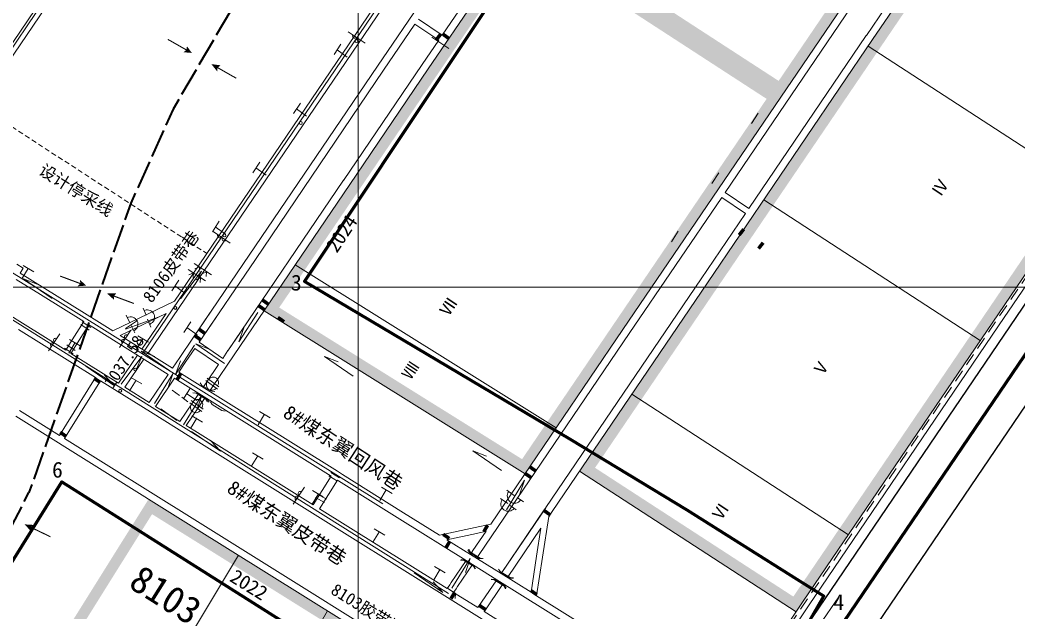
# Model space of a CAD drawing. Header units: inches. Extents: x 19725493 to 19730068, y 4137932 to 4142732.
# Drawn here: x 19728264 to 19728961, y 4140273 to 4140687 of the extents above; entities that cross this region are included whole.
import ezdxf

# ---------------------------------------------------------------- set-up
doc = ezdxf.new("R2010")
doc.units = ezdxf.units.IN
doc.header["$MEASUREMENT"] = 0
doc.linetypes.add('推测向背斜轴', pattern=[0.022, 0.01, -0.002, 0.01])
doc.linetypes.add('虚线', pattern=[0.0045, 0.00175, -0.001, 0.00175])
doc.layers.get('0').update_dxf_attribs({"lineweight": 0})
for name, color, linetype, lineweight in [('2026年下半年衔接计划', 7, 'Continuous', 0), ('sw探水警戒线', 7, 'Continuous', 15), ('主要大巷', 7, 'Continuous', 0), ('井田边界', 7, 'Continuous', 0), ('保安煤柱', 7, 'Continuous', 0), ('工作面回采月份', 7, 'Continuous', 15), ('工作面编号', 7, 'Continuous', 0), ('巷道注记XDD0800CCJ', 7, 'Continuous', 0), ('次要巷道', 7, 'Continuous', 0), ('煤巷', 7, 'Continuous', 0), ('煤巷xdd0800ccj', 7, 'Continuous', 0), ('经纬网', 7, 'Continuous', 0), ('通风系统图', 7, 'Continuous', 0), ('采空区边界颜色', 7, 'Continuous', 15), ('防尘', 7, 'Continuous', 0)]:
    doc.layers.add(name, color=color, linetype=linetype, lineweight=lineweight)
doc.styles.add('仿宋', font='')
doc.styles.add('宋体', font='')
doc.styles.add('黑体', font='')
doc.styles.get('仿宋').set_extended_font_data('仿宋')
doc.styles.get('宋体').set_extended_font_data('宋体')
doc.styles.get('黑体').set_extended_font_data('黑体')
doc.linetypes.add('井田边界', pattern='A,0.02,-0.002,0.0025,[22,8#煤防尘系统图（7月份）.shx,S=3.93701e-05,R=0,X=0,Y=-0.0025],0.0025,-0.002,0.02', length=0.049)

# ---------------------------------------------------------------- blocks, each defined once
blk = doc.blocks.new('lr_block_96', base_point=(19728388.62, 4140410.04))
at = {"layer": '通风系统图', "color": 34, "linetype": 'Continuous', "lineweight": 9, "true_color": 0x994c00}
for p, q in [((19728382.56, 4140419.19), (19728390.87, 4140413.14)), ((19728383.44, 4140420.8), (19728391.74, 4140414.76))]:
    blk.add_line(p, q, dxfattribs=at)
for centre, start, end in [((19728386.84, 4140416.07), 143.95516, 323.95516), ((19728387.71, 4140417.69), 323.95516, 143.95516)]:
    blk.add_arc(centre, 3.85, start, end, dxfattribs=at)
blk = doc.blocks.new('lr_block_97', base_point=(19728399.7, 4140425.67))
at = {"layer": '通风系统图', "color": 34, "linetype": 'Continuous', "lineweight": 9, "true_color": 0x994c00}
for p, q in [((19728393.64, 4140434.81), (19728401.94, 4140428.77)), ((19728394.51, 4140436.43), (19728402.81, 4140430.39))]:
    blk.add_line(p, q, dxfattribs=at)
for centre, start, end in [((19728398.79, 4140433.32), 323.95516, 143.95516), ((19728397.91, 4140431.7), 143.95516, 323.95516)]:
    blk.add_arc(centre, 3.85, start, end, dxfattribs=at)
blk = doc.blocks.new('一般向斜轴')
for points in [[(2.43, 13.52), (0, 12.5), (-2.43, 13.52), (0.05, 8.23)], [(0, -7.5), (-2.43, -13.53), (0, -12.5), (2.43, -13.53)]]:
    blk.add_hatch(color=0).paths.add_polyline_path(points, flags=17)
at = {"color": 0, "const_width": 0.75}
for points in [[(0, 12.5), (0, 27.5)], [(0, -12.5), (0, -27.5)]]:
    blk.add_lwpolyline(points, dxfattribs=at)

msp = doc.modelspace()

# ---------------------------------------------------------------- hatches: boundary and pattern name
at = {"layer": '通风系统图', "true_color": 0xff0000}
for points in [[(19728556.65, 4140677.27), (19728553.43, 4140673.19), (19728555.36, 4140671.67), (19728558.58, 4140675.75)], [(19728564.43, 4140674.35), (19728560.21, 4140677.39), (19728558.77, 4140675.39), (19728562.99, 4140672.35)], [(19728768.3, 4140541.18), (19728765.09, 4140537.09), (19728767.02, 4140535.57), (19728770.23, 4140539.66)], [(19728781.85, 4140531.74), (19728778.63, 4140527.66), (19728780.56, 4140526.14), (19728783.78, 4140530.23)], [(19728435.48, 4140485.07), (19728431.2, 4140488.02), (19728429.81, 4140486), (19728434.09, 4140483.05)], [(19728438.32, 4140488.82), (19728434.1, 4140491.86), (19728432.67, 4140489.87), (19728436.89, 4140486.83)], [(19728448.99, 4140476.83), (19728444.71, 4140479.78), (19728443.31, 4140477.76), (19728447.6, 4140474.81)], [(19728390.65, 4140464.26), (19728386.43, 4140467.3), (19728385, 4140465.31), (19728389.22, 4140462.27)], [(19728393.85, 4140468.55), (19728389.63, 4140471.59), (19728388.19, 4140469.6), (19728392.41, 4140466.56)], [(19728320.71, 4140434.39), (19728316.42, 4140437.34), (19728315.03, 4140435.32), (19728319.31, 4140432.37)], [(19728375.14, 4140440.31), (19728372.49, 4140435.83), (19728374.6, 4140434.58), (19728377.25, 4140439.06)], [(19728296.95, 4140396.65), (19728292.67, 4140399.6), (19728291.28, 4140397.58), (19728295.56, 4140394.63)], [(19728624.8, 4140372.56), (19728620.52, 4140375.52), (19728619.12, 4140373.49), (19728623.4, 4140370.54)], [(19728621.44, 4140368.03), (19728617.15, 4140370.98), (19728615.76, 4140368.96), (19728620.04, 4140366.01)], [(19728634.88, 4140341.95), (19728630.6, 4140344.9), (19728629.2, 4140342.88), (19728633.49, 4140339.93)], [(19728589.39, 4140334.34), (19728586.75, 4140329.87), (19728588.86, 4140328.62), (19728591.51, 4140333.09)], [(19728564.39, 4140325.43), (19728560.1, 4140328.38), (19728558.71, 4140326.36), (19728562.99, 4140323.4)], [(19728563.02, 4140323.19), (19728560.37, 4140318.71), (19728562.48, 4140317.46), (19728565.13, 4140321.94)], [(19728566.44, 4140287.51), (19728563.79, 4140283.03), (19728565.91, 4140281.78), (19728568.55, 4140286.26)], [(19728625.48, 4140286.22), (19728621.2, 4140289.17), (19728619.81, 4140287.15), (19728624.09, 4140284.2)], [(19728589.95, 4140275.58), (19728585.67, 4140278.54), (19728584.28, 4140276.51), (19728588.56, 4140273.56)]]:
    msp.add_hatch(color=1, dxfattribs=at).paths.add_polyline_path(points, flags=17)
at = {"layer": '采空区边界颜色', "true_color": 0xffc000}
msp.add_hatch(color=40, dxfattribs=at).paths.add_polyline_path([(19728615.6, 4140750.52), (19729072.48, 4141423.63), (19729252.59, 4141306.6), (19728795.74, 4140633.53), (19728615.6, 4140750.52), (19728626.25, 4140752.66), (19728793.64, 4140643.96), (19729241.94, 4141304.45), (19729074.58, 4141413.2), (19728626.25, 4140752.66)], flags=17)
at = {"layer": '采空区边界颜色', "true_color": 0x00ff7f}
for points in [[(19728654.79, 4140371.65), (19729100.92, 4141028.92), (19729250.32, 4140928.08), (19728805.99, 4140273.45), (19728654.79, 4140371.65), (19728665.44, 4140373.8), (19728803.89, 4140283.88), (19729239.75, 4140926.04), (19729102.95, 4141018.38), (19728665.44, 4140373.8)], [(19728353.72, 4140351.9), (19728498.53, 4140261.49), (19728410.63, 4140118.69), (19728264.61, 4140209.4), (19728353.72, 4140351.9), (19728356.14, 4140341.43), (19728275.1, 4140211.84), (19728408.16, 4140129.17), (19728488.09, 4140259.04), (19728356.14, 4140341.43)]]:
    msp.add_hatch(color=110, dxfattribs=at).paths.add_polyline_path(points, flags=17)
at = {"layer": '采空区边界颜色', "true_color": 0x2748ed}
msp.add_hatch(color=160, dxfattribs=at).paths.add_polyline_path([(19728615.6, 4140750.52), (19728795.74, 4140633.53), (19728616.63, 4140369.64), (19728434.34, 4140483.46), (19728615.6, 4140750.52), (19728617.68, 4140740.22), (19728444.92, 4140485.7), (19728614.48, 4140379.83), (19728785.24, 4140631.41), (19728617.68, 4140740.22)], flags=17)

# ---------------------------------------------------------------- linework, layer by layer
at = {"color": 7, "linetype": '虚线', "ltscale": 2000}
msp.add_line((19728235.28, 4140626.79), (19728394.34, 4140523.53), dxfattribs=at)
at = {"color": 7}
for centre in [(19728498.78, 4140671.76), (19728498.78, 4140671.76), (19728459.97, 4140614.57), (19728459.97, 4140614.57), (19728406.68, 4140536.06), (19728406.68, 4140536.06), (19728372.37, 4140485.46), (19728372.47, 4140485.39), (19728344.46, 4140442.46), (19728344.46, 4140442.46), (19728344.46, 4140442.46), (19728333.95, 4140427.63)]:
    msp.add_circle(centre, 1, dxfattribs=at)
at = {"layer": '2026年下半年衔接计划', "color": 1, "lineweight": 100, "true_color": 0xff0000, "flags": 128}
msp.add_lwpolyline([(19726936.48, 4139624.44), (19727087.79, 4139471.4), (19727111.81, 4139446.95), (19727250.54, 4139632.96), (19727469.86, 4139520.69), (19727490.46, 4139426.18), (19727619.93, 4139371.45), (19727645.19, 4139445.33), (19727760.04, 4139399.01), (19728084.75, 4139271.51), (19728182.77, 4139204.43), (19728195.04, 4139196.34), (19728361.95, 4139650.75), (19727985.1, 4139868.75), (19728293.07, 4140363.91), (19728716.76, 4140096.02), (19728825.18, 4140284.19), (19728806.51, 4140295.72), (19728729.84, 4140344.15), (19728648.31, 4140393.52), (19728462.52, 4140503.99), (19729114.34, 4141482.27)], dxfattribs=at)
at = {"layer": 'sw探水警戒线', "color": 1, "linetype": '虚线', "ltscale": 5000, "true_color": 0xff0000}
msp.add_line((19728708.6, 4140127.13), (19729473.13, 4141253.84), dxfattribs=at)
at = {"layer": '井田边界', "color": 7, "linetype": '井田边界', "lineweight": 120, "ltscale": 5000, "flags": 128}
msp.add_lwpolyline([(19727960, 4142240), (19728602.41, 4141822.01), (19729500, 4141240), (19728748, 4140132), (19729600, 4139600), (19728730, 4138390), (19728050, 4138850), (19727420, 4139210), (19727564, 4139358), (19727240, 4139540), (19727134, 4139410), (19726400, 4140150), (19727200, 4141100), (19727960, 4142240)], dxfattribs=at)
at = {"layer": '保安煤柱', "color": 1, "linetype": 'Continuous', "lineweight": 30, "true_color": 0xff0000, "flags": 128}
msp.add_lwpolyline([(19727954.33, 4142267.55), (19728613.3, 4141838.78), (19729528.02, 4141245.67), (19728776.22, 4140137.96), (19729628.7, 4139605.66), (19728734.89, 4138362.54), (19728039.42, 4138833.01), (19727387.66, 4139205.44), (19727531.53, 4139353.3), (19727244.87, 4139514.32), (19727135.45, 4139380.13), (19726372.92, 4140148.9), (19727183.98, 4141112.03), (19727954.33, 4142267.55)], dxfattribs=at)
at = {"layer": '保安煤柱', "color": 1, "lineweight": 30, "true_color": 0xff0000, "flags": 128}
msp.add_lwpolyline([(19728573.57, 4138519.97), (19728061.21, 4138866.56), (19727452.3, 4139214.51), (19727596.48, 4139362.7), (19727235.13, 4139565.67), (19727132.55, 4139439.86), (19726427.07, 4140151.1), (19726427.07, 4140151.1), (19727215.92, 4141088.05), (19727965.58, 4142212.53), (19727965.58, 4142212.53), (19729471.99, 4141234.34), (19728722.59, 4140130.18), (19728722.53, 4140130.22), (19729574.22, 4139598.41), (19728725.11, 4138417.46), (19728061.21, 4138866.57)], dxfattribs=at)
at = {"layer": '次要巷道', "color": 1, "linetype": '推测向背斜轴', "lineweight": 40, "ltscale": 2000, "true_color": 0xff0000, "flags": 128}
for points in [[(19728155.27, 4142113.2), (19728211.48, 4141816.83), (19728237.48, 4141719.6), (19728304.14, 4141536.57), (19728351.62, 4141358.53), (19728369.89, 4141307.42), (19728381.18, 4141282.94), (19728390.01, 4141267.23), (19728395.03, 4141259.65), (19728405.14, 4141247.13), (19728440.24, 4141211.87), (19728513.48, 4141144.66), (19728534.77, 4141121.73), (19728548.49, 4141103.89), (19728556.15, 4141091.55), (19728560.87, 4141081.96), (19728563.4, 4141075.34), (19728564.41, 4141071.95), (19728565.35, 4141067.59), (19728566.49, 4141058.6), (19728566.84, 4141044.67), (19728565.35, 4141025.51), (19728559.9, 4140996.02), (19728548.27, 4140956.19), (19728533.45, 4140917.11), (19728497.66, 4140841.55), (19728370.91, 4140624.26), (19728341.24, 4140558.53), (19728270.21, 4140356.48)], [(19727676.31, 4139088.37), (19727827.37, 4139362.83), (19727882.85, 4139479.33), (19728130.75, 4139845.17), (19728155.88, 4139891.18), (19728168.65, 4139920.8), (19728174.52, 4139939.07), (19728177.05, 4139950.93), (19728181.29, 4139987.44), (19728186.44, 4140137.72), (19728192.4, 4140170.35), (19728205.5, 4140218.36), (19728222.73, 4140264.99), (19728270.21, 4140356.48)]]:
    msp.add_lwpolyline(points, dxfattribs=at)
at = {"layer": '煤巷', "lineweight": 9}
for p, q in [((19728353.4, 4140453.95), (19729059.29, 4141493.94)), ((19728371.74, 4140490.24), (19728599.87, 4140826.34)), ((19728246.9, 4140653.17), (19728358.54, 4140817.66)), ((19728251.2, 4140650.25), (19728366.14, 4140819.59)), ((19728854.87, 4140675.69), (19728907.34, 4140752.99)), ((19728859.24, 4140672.86), (19728913.02, 4140752.1)), ((19728263.98, 4140509.79), (19728266.06, 4140513.21)), ((19728328.68, 4140469.39), (19728371.74, 4140490.24)), ((19728333.89, 4140466.14), (19728365.9, 4140481.64)), ((19728348.98, 4140456.71), (19728365.9, 4140481.64)), ((19728265.7, 4140474.7), (19728295.86, 4140455.87)), ((19728300.44, 4140463.19), (19728308.39, 4140475.93)), ((19728304, 4140460.97), (19728311.95, 4140473.7)), ((19728262.95, 4140470.29), (19728316.66, 4140436.75)), ((19728295.86, 4140455.87), (19728300.44, 4140463.19)), ((19728299.43, 4140453.65), (19728304, 4140460.97)), ((19728299.43, 4140453.65), (19728332.77, 4140432.83)), ((19728332.77, 4140432.83), (19728346.06, 4140452.41)), ((19728337.19, 4140430.07), (19728350.48, 4140449.65)), ((19728354.16, 4140419.47), (19728367.45, 4140439.05)), ((19728296.41, 4140404.31), (19728316.66, 4140436.75)), ((19728299.97, 4140402.08), (19728320.23, 4140434.53)), ((19728320.23, 4140434.53), (19728354.95, 4140412.85)), ((19728337.19, 4140430.07), (19728354.16, 4140419.47)), ((19728358.58, 4140416.71), (19728371.87, 4140436.29)), ((19728391.77, 4140430), (19728394.04, 4140433.35)), ((19728396.18, 4140427.24), (19728398.34, 4140430.43)), ((19728375.54, 4140406.12), (19728388.83, 4140425.7)), ((19728375.55, 4140406.11), (19728388.84, 4140425.69)), ((19728379.96, 4140403.36), (19728393.25, 4140422.94)), ((19728379.97, 4140403.36), (19728393.26, 4140422.94)), ((19728291.48, 4140396.42), (19728296.41, 4140404.31)), ((19728295.04, 4140394.19), (19728299.97, 4140402.08)), ((19728468.66, 4140347.98), (19728481.18, 4140368.03)), ((19728473.07, 4140345.22), (19728485.56, 4140365.22)), ((19728599.81, 4140299.99), (19728630.44, 4140345.12)), ((19728628.76, 4140311.44), (19728633.06, 4140339.72)), ((19728633.06, 4140339.72), (19728634.74, 4140342.2)), ((19728580.21, 4140315.99), (19728589.34, 4140329.44)), ((19728604.22, 4140297.23), (19728627.58, 4140331.65)), ((19728624.6, 4140312.08), (19728627.58, 4140331.65)), ((19728578.42, 4140313.34), (19728580.21, 4140315.99)), ((19728582.83, 4140310.59), (19728584.63, 4140313.24)), ((19728620.77, 4140286.9), (19728624.6, 4140312.08)), ((19728565.07, 4140293.68), (19728575.49, 4140309.04)), ((19728569.48, 4140290.93), (19728579.91, 4140306.28)), ((19728624.65, 4140284.47), (19728628.76, 4140311.44)), ((19728555.91, 4140293.51), (19728562.26, 4140289.54)), ((19728562.26, 4140289.54), (19728563.95, 4140292.03)), ((19728563.95, 4140292.03), (19728565.07, 4140293.68)), ((19728568.36, 4140289.27), (19728569.48, 4140290.93)), ((19728583.69, 4140276.15), (19728596.93, 4140295.65)), ((19728588.05, 4140273.32), (19728601.34, 4140292.9)), ((19728553.15, 4140289.1), (19728738.69, 4140173.26)), ((19728566.67, 4140286.79), (19728568.36, 4140289.27)), ((19728566.67, 4140286.79), (19728583.7, 4140276.16)), ((19728588.11, 4140273.4), (19728741.2, 4140177.82))]:
    msp.add_line(p, q, dxfattribs=at)
at = {"layer": '煤巷', "color": 7, "lineweight": 9}
for p, q in [((19728856.06, 4140668.17), (19729007.26, 4140569.98)), ((19728783.26, 4140560.91), (19728934.46, 4140462.72)), ((19728654.7, 4140371.48), (19728805.91, 4140273.29))]:
    msp.add_line(p, q, dxfattribs=at)
at = {"layer": '煤巷', "color": 98, "lineweight": 9, "true_color": 0x003300}
for p, q in [((19728423.95, 4140522.28), (19728513.53, 4140654.26)), ((19728428.25, 4140519.36), (19728517.83, 4140651.34))]:
    msp.add_line(p, q, dxfattribs=at)
at = {"layer": '煤巷', "lineweight": 9, "flags": 128}
for points in [[(19728261.65, 4140515.96), (19728266.06, 4140513.2)], [(19728456.03, 4140515.42), (19728638.32, 4140401.6)], [(19728263.98, 4140509.79), (19728317.59, 4140476.31)], [(19728261.23, 4140505.38), (19728278.25, 4140494.75)], [(19728278.25, 4140494.75), (19728308.39, 4140475.93)], [(19728249.04, 4140485.11), (19728265.7, 4140474.7)], [(19728434.34, 4140483.46), (19728616.63, 4140369.64)], [(19728311.95, 4140473.7), (19728314.84, 4140471.9)], [(19728314.84, 4140471.9), (19728367.45, 4140439.05)], [(19728317.59, 4140476.31), (19728328.68, 4140469.39)], [(19728333.89, 4140466.14), (19728370.38, 4140443.35)], [(19728374.79, 4140440.6), (19728376.66, 4140439.43)], [(19728376.66, 4140439.43), (19728485.53, 4140371.45)], [(19728371.87, 4140436.29), (19728373.9, 4140435.02)], [(19728373.9, 4140435.02), (19728388.83, 4140425.7)], [(19728389.75, 4140433.23), (19728390.95, 4140431.34), (19728397.81, 4140427.21), (19728400.03, 4140427.04)], [(19728384.66, 4140426.05), (19728386.89, 4140425.87), (19728393.75, 4140421.75), (19728394.94, 4140419.86)], [(19728388.83, 4140425.7), (19728481.18, 4140368.03)], [(19728357.7, 4140417.26), (19728357.7, 4140417.26)], [(19728375.54, 4140406.12), (19728358.58, 4140416.71)], [(19728261.05, 4140409.76), (19728383.41, 4140333.36)], [(19728263.6, 4140413.83), (19728291.48, 4140396.42)], [(19728383.16, 4140395.23), (19728354.95, 4140412.85)], [(19728385.92, 4140399.64), (19728379.96, 4140403.36)], [(19728553.15, 4140289.09), (19728383.22, 4140395.19)], [(19728385.92, 4140399.64), (19728468.66, 4140347.98)], [(19728295.04, 4140394.19), (19728385.96, 4140337.43)], [(19728485.53, 4140371.45), (19728489.15, 4140369.08)], [(19728489.15, 4140369.08), (19728531.8, 4140342.45)], [(19728485.56, 4140365.22), (19728486.4, 4140364.67)], [(19728486.4, 4140364.67), (19728529.04, 4140338.04)], [(19728473.07, 4140345.22), (19728555.9, 4140293.5)], [(19728531.8, 4140342.45), (19728556.9, 4140326.78)], [(19728383.41, 4140333.36), (19728570.36, 4140216.64)], [(19728385.96, 4140337.43), (19728572.9, 4140220.71)], [(19728529.04, 4140338.04), (19728575.49, 4140309.04)], [(19728562.02, 4140323.58), (19728578.42, 4140313.34)], [(19728576.57, 4140316.59), (19728577.77, 4140314.71), (19728584.62, 4140310.58), (19728586.85, 4140310.41)], [(19728578.42, 4140313.34), (19728599.81, 4140299.99)], [(19728571.48, 4140309.41), (19728573.71, 4140309.24), (19728580.56, 4140305.11), (19728581.76, 4140303.22)], [(19728575.49, 4140309.04), (19728596.93, 4140295.65)], [(19728598.13, 4140303.11), (19728599.33, 4140301.22), (19728606.18, 4140297.1), (19728608.41, 4140296.92)], [(19728599.81, 4140299.99), (19728620.77, 4140286.9)], [(19728593.04, 4140295.93), (19728595.27, 4140295.75), (19728602.13, 4140291.63), (19728603.32, 4140289.74)], [(19728596.93, 4140295.65), (19728754.43, 4140197.31)], [(19728624.65, 4140284.47), (19728757.35, 4140201.62)]]:
    msp.add_lwpolyline(points, dxfattribs=at)
at = {"layer": '煤巷', "color": 7, "lineweight": 9, "flags": 128}
for points in [[(19728416.4, 4140312.76), (19728329.95, 4140168.6)], [(19728478.53, 4140273.97), (19728394.8, 4140128.11)]]:
    msp.add_lwpolyline(points, dxfattribs=at)
at = {"layer": '煤巷xdd0800ccj', "lineweight": 9}
for p, q in [((19728513.53, 4140654.26), (19728605.98, 4140790.47)), ((19728549.02, 4140652.42), (19728631.14, 4140773.4)), ((19728558.63, 4140675.83), (19728603.83, 4140742.44)), ((19728684.92, 4140470.26), (19728853.64, 4140718.83)), ((19728756.23, 4140566.06), (19728857.94, 4140715.91)), ((19728517.83, 4140651.34), (19728539.72, 4140683.59)), ((19728556.27, 4140672.36), (19728539.72, 4140683.59)), ((19728558.63, 4140675.83), (19728542.08, 4140687.06)), ((19728772.82, 4140554.8), (19728854.82, 4140675.61)), ((19728544.72, 4140655.34), (19728556.27, 4140672.36)), ((19728743.93, 4140502.98), (19728859.24, 4140672.86)), ((19728489.76, 4140574.37), (19728544.72, 4140655.34)), ((19728494.17, 4140571.61), (19728549.02, 4140652.42)), ((19728947.05, 4140481.27), (19729023.71, 4140594.21)), ((19728951.12, 4140478.73), (19729027.78, 4140591.66)), ((19728409.03, 4140455.44), (19728489.87, 4140574.53)), ((19728413.45, 4140452.68), (19728494.17, 4140571.61)), ((19728689.33, 4140467.5), (19728753.87, 4140562.59)), ((19728770.46, 4140551.32), (19728753.87, 4140562.59)), ((19728772.82, 4140554.8), (19728756.23, 4140566.06)), ((19728739.57, 4140505.81), (19728770.46, 4140551.32)), ((19728384.65, 4140464.38), (19728423.95, 4140522.28)), ((19728388.95, 4140461.46), (19728428.25, 4140519.36)), ((19728631.12, 4140346.04), (19728739.57, 4140505.81)), ((19728635.49, 4140343.2), (19728743.93, 4140502.98)), ((19728384.65, 4140464.38), (19728396.75, 4140482.21)), ((19728388.95, 4140461.46), (19728401.05, 4140479.28)), ((19728810.87, 4140280.64), (19728947.05, 4140481.27)), ((19728814.95, 4140278.09), (19728951.12, 4140478.73)), ((19728409.03, 4140455.44), (19728417.6, 4140468.05)), ((19728413.45, 4140452.68), (19728421.9, 4140465.13)), ((19728584.63, 4140313.24), (19728689.33, 4140467.5)), ((19728592.76, 4140334.47), (19728684.92, 4140470.26)), ((19728375.46, 4140450.85), (19728384.65, 4140464.38)), ((19728388.95, 4140461.46), (19728405.5, 4140450.23)), ((19728379.76, 4140447.93), (19728386.03, 4140457.16)), ((19728386.03, 4140457.16), (19728402.58, 4140445.93)), ((19728398.34, 4140430.43), (19728413.45, 4140452.68)), ((19728405.5, 4140450.23), (19728409.14, 4140455.6)), ((19728370.38, 4140443.35), (19728375.46, 4140450.85)), ((19728374.79, 4140440.6), (19728379.76, 4140447.93)), ((19728393.93, 4140433.18), (19728402.58, 4140445.93)), ((19728599.85, 4140299.96), (19728631.07, 4140345.96)), ((19728581.85, 4140332.13), (19728592.76, 4140334.47)), ((19728556.9, 4140326.78), (19728581.85, 4140332.13)), ((19728562.02, 4140323.58), (19728582.74, 4140328.03)), ((19728582.74, 4140328.03), (19728589.34, 4140329.44)), ((19728757.26, 4140201.66), (19728810.87, 4140280.64)), ((19728761.34, 4140199.12), (19728814.95, 4140278.09))]:
    msp.add_line(p, q, dxfattribs=at)
at = {"layer": '煤巷xdd0800ccj', "color": 148, "lineweight": 9, "true_color": 0x003266}
msp.add_line((19728633.06, 4140339.62), (19728635.49, 4140343.2), dxfattribs=at)
at = {"layer": '经纬网', "color": 18, "lineweight": 9, "true_color": 0x260000, "flags": 128}
for points in [[(19728500, 4138000), (19728500, 4142500)], [(19725999.81, 4140500), (19730000, 4140500)]]:
    msp.add_lwpolyline(points, dxfattribs=at)
at = {"layer": '通风系统图', "color": 1, "linetype": 'Continuous', "lineweight": 20, "true_color": 0xff0000}
for p, q in [((19728376.03, 4140491.8), (19728390.68, 4140511.19)), ((19728390.68, 4140511.19), (19728386.54, 4140501.92)), ((19728360.45, 4140479.03), (19728337.67, 4140470.56)), ((19728337.49, 4140471.12), (19728345.97, 4140476.72)), ((19728334.46, 4140432.16), (19728349.11, 4140451.55)), ((19728349.11, 4140451.55), (19728344.97, 4140442.28)), ((19728309.79, 4140444.76), (19728329.86, 4140431.06)), ((19728329.86, 4140431.06), (19728322.98, 4140438.53)), ((19728357.78, 4140418.81), (19728370.54, 4140439.49)), ((19728370.54, 4140439.49), (19728367.29, 4140429.87)), ((19728378.09, 4140403.81), (19728390.85, 4140424.49)), ((19728390.85, 4140424.49), (19728387.61, 4140414.86)), ((19728383.74, 4140399.1), (19728403.81, 4140385.39)), ((19728403.81, 4140385.39), (19728396.93, 4140392.86)), ((19728603.52, 4140344.51), (19728616.28, 4140365.2)), ((19728616.28, 4140365.2), (19728613.03, 4140355.57)), ((19728565.44, 4140289.7), (19728578.2, 4140310.38)), ((19728578.2, 4140310.38), (19728574.95, 4140300.76)), ((19728539.17, 4140300.39), (19728559.24, 4140286.68)), ((19728559.24, 4140286.68), (19728552.36, 4140294.15)), ((19728822, 4140263.58), (19728835.58, 4140283.74))]:
    msp.add_line(p, q, dxfattribs=at)
at = {"layer": '通风系统图', "color": 5, "linetype": 'Continuous', "lineweight": 20, "true_color": 0x0000ff}
for p, q in [((19728266.47, 4140505.84), (19728275.93, 4140502.12)), ((19728286.5, 4140492.08), (19728266.47, 4140505.84)), ((19728429.97, 4140482.3), (19728416.82, 4140461.86)), ((19728416.82, 4140461.86), (19728420.25, 4140471.42)), ((19728385.73, 4140459.44), (19728372.58, 4140439)), ((19728386.6, 4140460.4), (19728396.06, 4140456.69)), ((19728406.64, 4140446.64), (19728386.6, 4140460.4)), ((19728348.58, 4140455.2), (19728358.03, 4140451.48)), ((19728368.61, 4140441.44), (19728348.58, 4140455.2)), ((19728476.57, 4140451.59), (19728486.03, 4140447.87)), ((19728496.6, 4140437.83), (19728476.57, 4140451.59)), ((19728372.58, 4140439), (19728376.01, 4140448.56)), ((19728580.15, 4140385.66), (19728589.61, 4140381.95)), ((19728600.18, 4140371.9), (19728580.15, 4140385.66))]:
    msp.add_line(p, q, dxfattribs=at)
at = {"layer": '通风系统图', "color": 34, "linetype": 'Continuous', "lineweight": 5, "true_color": 0x994c00}
for p, q in [((19728337.95, 4140480.27), (19728340.4, 4140475.51)), ((19728349.93, 4140485.31), (19728351.91, 4140480.33)), ((19728341.36, 4140473.64), (19728344.2, 4140468.14)), ((19728353.06, 4140477.68), (19728355.35, 4140471.93)), ((19728375.2, 4140424.28), (19728370.2, 4140427.93)), ((19728381.22, 4140419.88), (19728376.89, 4140423.05)), ((19728367.3, 4140411.27), (19728362.3, 4140414.92)), ((19728373.32, 4140406.87), (19728368.99, 4140410.04)), ((19728608.92, 4140354.46), (19728603.92, 4140358.11)), ((19728604.44, 4140348.83), (19728599.45, 4140352.48)), ((19728610.47, 4140344.43), (19728606.14, 4140347.59)), ((19728615.41, 4140350), (19728611.08, 4140353.16))]:
    msp.add_line(p, q, dxfattribs=at)
at = {"layer": '通风系统图', "color": 26, "lineweight": 15, "true_color": 0x802500}
for p, q in [((19728312.23, 4140469.89), (19728306.31, 4140473.92)), ((19728313.35, 4140471.8), (19728307.43, 4140475.83)), ((19728302.47, 4140455.63), (19728296.54, 4140459.66)), ((19728300.96, 4140453.41), (19728295.03, 4140457.44)), ((19728485.71, 4140364.44), (19728479.55, 4140368.1)), ((19728487.08, 4140366.75), (19728480.92, 4140370.41)), ((19728477.85, 4140351.82), (19728471.69, 4140355.48)), ((19728476.48, 4140349.51), (19728470.32, 4140353.17))]:
    msp.add_line(p, q, dxfattribs=at)
at = {"layer": '通风系统图', "lineweight": 9, "flags": 128}
for points in [[(19728385.87, 4140426.11), (19728388.1, 4140425.87), (19728394.82, 4140421.53), (19728395.96, 4140419.6)], [(19728397.02, 4140419.97), (19728398.15, 4140418.05), (19728404.87, 4140413.71), (19728407.1, 4140413.46)], [(19728577.28, 4140316.89), (19728578.42, 4140314.97), (19728585.14, 4140310.63), (19728587.36, 4140310.38)], [(19728571.97, 4140309.87), (19728574.19, 4140309.63), (19728580.91, 4140305.29), (19728582.05, 4140303.36)], [(19728598.16, 4140302.92), (19728599.3, 4140301), (19728606.02, 4140296.66), (19728608.24, 4140296.41)], [(19728592.84, 4140295.9), (19728595.07, 4140295.66), (19728601.79, 4140291.32), (19728602.92, 4140289.39)]]:
    msp.add_lwpolyline(points, dxfattribs=at)
at = {"layer": '通风系统图', "color": 34, "linetype": 'Continuous', "lineweight": 5, "true_color": 0x994c00}
for centre, start, end in [((19728341.17, 4140474.02), 297.24652, 117.24652), ((19728352.81, 4140478.97), 291.6743, 111.6743), ((19728609.27, 4140354.2), 143.86539, 323.86539), ((19728604.79, 4140348.58), 143.86539, 323.86539)]:
    msp.add_arc(centre, 5.12, start, end, dxfattribs=at)
at = {"layer": '采空区边界颜色', "color": 7, "lineweight": 9}
msp.add_line((19728691.19, 4140425.27), (19728842.39, 4140327.08), dxfattribs=at)
at = {"layer": '防尘', "color": 5, "linetype": 'Continuous', "lineweight": 15, "true_color": 0x0000ff}
msp.add_line((19728168.23, 4140534.14), (19728890.35, 4141597.83), dxfattribs=at)
msp.add_line((19728168.23, 4140534.14), (19728890.35, 4141597.83), dxfattribs=at)
msp.add_line((19728168.23, 4140534.14), (19728890.35, 4141597.83), dxfattribs=at)
msp.add_line((19728168.23, 4140534.14), (19728890.35, 4141597.83), dxfattribs=at)
at = {"layer": '防尘', "color": 5, "lineweight": 15, "true_color": 0x0000ff}
msp.add_line((19728349.48, 4140453.51), (19729053.09, 4141489.85), dxfattribs=at)
at = {"layer": '防尘', "color": 36, "linetype": 'Continuous', "lineweight": 15, "true_color": 0x7f3f00}
for p, q in [((19727976.51, 4140685.96), (19728517.34, 4140348.74)), ((19727976.51, 4140685.96), (19728517.34, 4140348.74)), ((19727976.51, 4140685.96), (19728517.34, 4140348.74)), ((19727976.51, 4140685.96), (19728517.34, 4140348.74)), ((19728222.86, 4140499.44), (19728563.16, 4140285.93)), ((19728222.86, 4140499.44), (19728563.16, 4140285.93)), ((19728222.86, 4140499.44), (19728563.16, 4140285.93)), ((19728222.86, 4140499.44), (19728563.16, 4140285.93))]:
    msp.add_line(p, q, dxfattribs=at)
at = {"layer": '防尘', "color": 7, "linetype": 'Continuous', "lineweight": 15}
for p, q in [((19728493.05, 4140678.32), (19728504.97, 4140670.24)), ((19728493.05, 4140678.32), (19728504.97, 4140670.24)), ((19728493.05, 4140678.32), (19728504.97, 4140670.24)), ((19728493.05, 4140678.32), (19728504.97, 4140670.24)), ((19728551.4, 4140674.56), (19728563.37, 4140666.56)), ((19728551.4, 4140674.56), (19728563.37, 4140666.56)), ((19728551.4, 4140674.56), (19728563.37, 4140666.56)), ((19728551.4, 4140674.56), (19728563.37, 4140666.56)), ((19728483.21, 4140662.29), (19728488.02, 4140669.56)), ((19728483.21, 4140662.29), (19728488.02, 4140669.56)), ((19728483.21, 4140662.29), (19728488.02, 4140669.56)), ((19728483.21, 4140662.29), (19728488.02, 4140669.56)), ((19728492.37, 4140660.64), (19728485.27, 4140665.61)), ((19728492.37, 4140660.64), (19728485.27, 4140665.61)), ((19728492.37, 4140660.64), (19728485.27, 4140665.61)), ((19728492.37, 4140660.64), (19728485.27, 4140665.61)), ((19728454.89, 4140621.09), (19728459.7, 4140628.35)), ((19728454.89, 4140621.09), (19728459.7, 4140628.35)), ((19728454.89, 4140621.09), (19728459.7, 4140628.35)), ((19728454.89, 4140621.09), (19728459.7, 4140628.35)), ((19728464.05, 4140619.43), (19728456.95, 4140624.4)), ((19728464.05, 4140619.43), (19728456.95, 4140624.4)), ((19728464.05, 4140619.43), (19728456.95, 4140624.4)), ((19728464.05, 4140619.43), (19728456.95, 4140624.4)), ((19728774.6, 4140614.1), (19728779.42, 4140621.36)), ((19728774.6, 4140614.1), (19728779.42, 4140621.36)), ((19728774.6, 4140614.1), (19728779.42, 4140621.36)), ((19728774.6, 4140614.1), (19728779.42, 4140621.36)), ((19728774.61, 4140614.1), (19728779.42, 4140621.36)), ((19728774.61, 4140614.1), (19728779.42, 4140621.36)), ((19728774.61, 4140614.1), (19728779.42, 4140621.36)), ((19728774.61, 4140614.1), (19728779.42, 4140621.36)), ((19728426.57, 4140579.88), (19728431.38, 4140587.15)), ((19728426.57, 4140579.88), (19728431.38, 4140587.15)), ((19728426.57, 4140579.88), (19728431.38, 4140587.15)), ((19728426.57, 4140579.88), (19728431.38, 4140587.15)), ((19728435.73, 4140578.23), (19728428.63, 4140583.2)), ((19728435.73, 4140578.23), (19728428.63, 4140583.2)), ((19728435.73, 4140578.23), (19728428.63, 4140583.2)), ((19728435.73, 4140578.23), (19728428.63, 4140583.2)), ((19728746.95, 4140572.4), (19728751.77, 4140579.66)), ((19728746.95, 4140572.4), (19728751.76, 4140579.66)), ((19728746.95, 4140572.4), (19728751.77, 4140579.66)), ((19728746.95, 4140572.4), (19728751.76, 4140579.66)), ((19728746.95, 4140572.4), (19728751.77, 4140579.66)), ((19728746.95, 4140572.4), (19728751.76, 4140579.66)), ((19728746.95, 4140572.4), (19728751.77, 4140579.66)), ((19728746.95, 4140572.4), (19728751.76, 4140579.66)), ((19728398.25, 4140538.67), (19728403.06, 4140545.94)), ((19728398.25, 4140538.67), (19728403.06, 4140545.94)), ((19728398.25, 4140538.67), (19728403.06, 4140545.94)), ((19728398.25, 4140538.67), (19728403.06, 4140545.94)), ((19728407.41, 4140537.02), (19728400.31, 4140541.99)), ((19728407.41, 4140537.02), (19728400.31, 4140541.99)), ((19728407.41, 4140537.02), (19728400.31, 4140541.99)), ((19728407.41, 4140537.02), (19728400.31, 4140541.99)), ((19728398.77, 4140538.84), (19728410.69, 4140530.76)), ((19728398.77, 4140538.84), (19728410.69, 4140530.76)), ((19728398.77, 4140538.84), (19728410.69, 4140530.76)), ((19728398.77, 4140538.84), (19728410.69, 4140530.76)), ((19728718.76, 4140531.68), (19728723.57, 4140538.95)), ((19728718.76, 4140531.68), (19728723.57, 4140538.95)), ((19728718.76, 4140531.68), (19728723.57, 4140538.95)), ((19728718.76, 4140531.68), (19728723.57, 4140538.95)), ((19728266.05, 4140515.1), (19728273.57, 4140510.7)), ((19728266.05, 4140515.1), (19728273.57, 4140510.7)), ((19728266.05, 4140515.1), (19728273.57, 4140510.7)), ((19728266.05, 4140515.1), (19728273.57, 4140510.7)), ((19728385.56, 4140516.52), (19728397.53, 4140508.51)), ((19728385.56, 4140516.52), (19728397.53, 4140508.51)), ((19728385.56, 4140516.52), (19728397.53, 4140508.51)), ((19728385.56, 4140516.52), (19728397.53, 4140508.51)), ((19728389.16, 4140514.12), (19728386.06, 4140512.63)), ((19728389.16, 4140514.12), (19728386.06, 4140512.63)), ((19728389.16, 4140514.12), (19728386.06, 4140512.63)), ((19728389.16, 4140514.12), (19728386.06, 4140512.63)), ((19728389.16, 4140514.12), (19728388.92, 4140510.82)), ((19728389.16, 4140514.12), (19728388.92, 4140510.82)), ((19728389.16, 4140514.12), (19728388.92, 4140510.82)), ((19728389.16, 4140514.12), (19728388.92, 4140510.82)), ((19728265.12, 4140505.66), (19728269.7, 4140513.03)), ((19728265.12, 4140505.66), (19728269.7, 4140513.03)), ((19728265.12, 4140505.66), (19728269.7, 4140513.03)), ((19728265.12, 4140505.66), (19728269.7, 4140513.03)), ((19728381.41, 4140512.36), (19728393.38, 4140504.36)), ((19728381.41, 4140512.36), (19728393.38, 4140504.36)), ((19728381.41, 4140512.36), (19728393.38, 4140504.36)), ((19728381.41, 4140512.36), (19728393.38, 4140504.36)), ((19728385.01, 4140509.96), (19728381.91, 4140508.48)), ((19728385.01, 4140509.96), (19728381.91, 4140508.48)), ((19728385.01, 4140509.96), (19728381.91, 4140508.48)), ((19728385.01, 4140509.96), (19728381.91, 4140508.48)), ((19728385.01, 4140509.96), (19728384.77, 4140506.67)), ((19728385.01, 4140509.96), (19728384.77, 4140506.67)), ((19728385.01, 4140509.96), (19728384.77, 4140506.67)), ((19728385.01, 4140509.96), (19728384.77, 4140506.67)), ((19728394.22, 4140510.67), (19728391.11, 4140509.19)), ((19728394.22, 4140510.67), (19728391.11, 4140509.19)), ((19728394.22, 4140510.67), (19728391.11, 4140509.19)), ((19728394.22, 4140510.67), (19728391.11, 4140509.19)), ((19728394.22, 4140510.67), (19728393.97, 4140507.37)), ((19728394.22, 4140510.67), (19728393.97, 4140507.37)), ((19728394.22, 4140510.67), (19728393.97, 4140507.37)), ((19728394.22, 4140510.67), (19728393.97, 4140507.37)), ((19728369.93, 4140497.47), (19728374.74, 4140504.73)), ((19728369.93, 4140497.47), (19728374.74, 4140504.73)), ((19728369.93, 4140497.47), (19728374.74, 4140504.73)), ((19728369.93, 4140497.47), (19728374.74, 4140504.73)), ((19728379.09, 4140495.81), (19728371.99, 4140500.79)), ((19728379.09, 4140495.81), (19728371.99, 4140500.79)), ((19728379.09, 4140495.81), (19728371.99, 4140500.79)), ((19728379.09, 4140495.81), (19728371.99, 4140500.79)), ((19728390.06, 4140506.51), (19728386.96, 4140505.03)), ((19728390.06, 4140506.51), (19728386.96, 4140505.03)), ((19728390.06, 4140506.51), (19728386.96, 4140505.03)), ((19728390.06, 4140506.51), (19728386.96, 4140505.03)), ((19728390.06, 4140506.51), (19728389.82, 4140503.22)), ((19728390.06, 4140506.51), (19728389.82, 4140503.22)), ((19728390.06, 4140506.51), (19728389.82, 4140503.22)), ((19728390.06, 4140506.51), (19728389.82, 4140503.22)), ((19728378.41, 4140468.34), (19728383.22, 4140475.61)), ((19728378.41, 4140468.34), (19728383.22, 4140475.61)), ((19728378.41, 4140468.34), (19728383.22, 4140475.61)), ((19728378.41, 4140468.34), (19728383.22, 4140475.61)), ((19728291.84, 4140467.38), (19728283.76, 4140455.45)), ((19728291.84, 4140467.38), (19728283.76, 4140455.45)), ((19728291.84, 4140467.38), (19728283.76, 4140455.45)), ((19728291.84, 4140467.38), (19728283.76, 4140455.45)), ((19728341.4, 4140469.81), (19728333.33, 4140457.88)), ((19728341.4, 4140469.81), (19728333.33, 4140457.88)), ((19728341.4, 4140469.81), (19728333.33, 4140457.88)), ((19728341.4, 4140469.81), (19728333.33, 4140457.88)), ((19728346.19, 4140465.85), (19728353.71, 4140461.45)), ((19728346.19, 4140465.85), (19728353.71, 4140461.45)), ((19728346.19, 4140465.85), (19728353.71, 4140461.45)), ((19728346.19, 4140465.85), (19728353.71, 4140461.45)), ((19728387.57, 4140466.69), (19728380.47, 4140471.66)), ((19728387.57, 4140466.69), (19728380.47, 4140471.66)), ((19728387.57, 4140466.69), (19728380.47, 4140471.66)), ((19728387.57, 4140466.69), (19728380.47, 4140471.66)), ((19728297.96, 4140453.92), (19728302.54, 4140461.28)), ((19728297.96, 4140453.92), (19728302.54, 4140461.28)), ((19728297.96, 4140453.92), (19728302.54, 4140461.28)), ((19728297.96, 4140453.92), (19728302.54, 4140461.28)), ((19728298.39, 4140463.34), (19728305.91, 4140458.93)), ((19728298.39, 4140463.34), (19728305.91, 4140458.93)), ((19728298.39, 4140463.34), (19728305.91, 4140458.93)), ((19728298.39, 4140463.34), (19728305.91, 4140458.93)), ((19728345.23, 4140456.57), (19728349.81, 4140463.93)), ((19728345.23, 4140456.57), (19728349.81, 4140463.93)), ((19728345.23, 4140456.57), (19728349.81, 4140463.93)), ((19728345.23, 4140456.57), (19728349.81, 4140463.93)), ((19728340.43, 4140427.53), (19728345, 4140434.89)), ((19728340.43, 4140427.53), (19728345, 4140434.89)), ((19728340.43, 4140427.53), (19728345, 4140434.89)), ((19728340.43, 4140427.53), (19728345, 4140434.89)), ((19728341.39, 4140436.81), (19728348.9, 4140432.4)), ((19728341.39, 4140436.81), (19728348.9, 4140432.4)), ((19728341.39, 4140436.81), (19728348.9, 4140432.4)), ((19728341.39, 4140436.81), (19728348.9, 4140432.4)), ((19728378.21, 4140422.38), (19728383.03, 4140429.65)), ((19728378.21, 4140422.38), (19728383.03, 4140429.65)), ((19728378.21, 4140422.38), (19728383.03, 4140429.65)), ((19728378.21, 4140422.38), (19728383.03, 4140429.65)), ((19728387.37, 4140420.73), (19728380.27, 4140425.7)), ((19728387.37, 4140420.73), (19728380.27, 4140425.7)), ((19728387.37, 4140420.73), (19728380.27, 4140425.7)), ((19728387.37, 4140420.73), (19728380.27, 4140425.7)), ((19728383.92, 4140410.05), (19728391.44, 4140405.64)), ((19728383.92, 4140410.05), (19728391.44, 4140405.64)), ((19728383.92, 4140410.05), (19728391.44, 4140405.64)), ((19728383.92, 4140410.05), (19728391.44, 4140405.64)), ((19728430.17, 4140403.79), (19728434.74, 4140411.15)), ((19728430.17, 4140403.79), (19728434.74, 4140411.15)), ((19728430.17, 4140403.79), (19728434.74, 4140411.15)), ((19728430.17, 4140403.79), (19728434.74, 4140411.15)), ((19728430.17, 4140403.79), (19728434.74, 4140411.15)), ((19728430.17, 4140403.79), (19728434.74, 4140411.15)), ((19728430.17, 4140403.79), (19728434.74, 4140411.15)), ((19728430.17, 4140403.79), (19728434.74, 4140411.15)), ((19728431.15, 4140413.13), (19728438.67, 4140408.72)), ((19728431.15, 4140413.13), (19728438.67, 4140408.72)), ((19728431.15, 4140413.13), (19728438.67, 4140408.72)), ((19728431.15, 4140413.13), (19728438.67, 4140408.72)), ((19728382.9, 4140401.13), (19728387.47, 4140408.5)), ((19728382.9, 4140401.13), (19728387.47, 4140408.5)), ((19728382.9, 4140401.13), (19728387.47, 4140408.5)), ((19728382.9, 4140401.13), (19728387.47, 4140408.5)), ((19728425.36, 4140374.74), (19728429.94, 4140382.1)), ((19728425.36, 4140374.74), (19728429.94, 4140382.1)), ((19728425.36, 4140374.74), (19728429.94, 4140382.1)), ((19728425.36, 4140374.74), (19728429.94, 4140382.1)), ((19728426.23, 4140384.2), (19728433.75, 4140379.79)), ((19728426.23, 4140384.2), (19728433.75, 4140379.79)), ((19728426.23, 4140384.2), (19728433.75, 4140379.79)), ((19728426.23, 4140384.2), (19728433.75, 4140379.79)), ((19728462.63, 4140360.34), (19728454.55, 4140348.41)), ((19728462.63, 4140360.34), (19728454.55, 4140348.41)), ((19728462.63, 4140360.34), (19728454.55, 4140348.41)), ((19728462.63, 4140360.34), (19728454.55, 4140348.41)), ((19728516.23, 4140360.3), (19728523.74, 4140355.89)), ((19728516.23, 4140360.3), (19728523.74, 4140355.89)), ((19728516.23, 4140360.3), (19728523.74, 4140355.89)), ((19728516.23, 4140360.3), (19728523.74, 4140355.89)), ((19728467.83, 4140348.35), (19728472.41, 4140355.71)), ((19728467.83, 4140348.35), (19728472.41, 4140355.71)), ((19728467.83, 4140348.35), (19728472.41, 4140355.71)), ((19728467.83, 4140348.35), (19728472.41, 4140355.71)), ((19728468.2, 4140357.9), (19728475.72, 4140353.49)), ((19728468.2, 4140357.9), (19728475.72, 4140353.49)), ((19728468.2, 4140357.9), (19728475.72, 4140353.49)), ((19728468.2, 4140357.9), (19728475.72, 4140353.49)), ((19728515.1, 4140351), (19728519.68, 4140358.37)), ((19728515.1, 4140351), (19728519.68, 4140358.37)), ((19728515.1, 4140351), (19728519.68, 4140358.37)), ((19728515.1, 4140351), (19728519.68, 4140358.37)), ((19728510.3, 4140321.96), (19728514.87, 4140329.32)), ((19728510.3, 4140321.96), (19728514.87, 4140329.32)), ((19728510.3, 4140321.96), (19728514.87, 4140329.32)), ((19728510.3, 4140321.96), (19728514.87, 4140329.32)), ((19728511.14, 4140331.25), (19728518.65, 4140326.84)), ((19728511.14, 4140331.25), (19728518.65, 4140326.84)), ((19728511.14, 4140331.25), (19728518.65, 4140326.84)), ((19728511.14, 4140331.25), (19728518.65, 4140326.84)), ((19728553.27, 4140304.95), (19728560.79, 4140300.54)), ((19728553.27, 4140304.95), (19728560.79, 4140300.54)), ((19728553.27, 4140304.95), (19728560.79, 4140300.54)), ((19728553.27, 4140304.95), (19728560.79, 4140300.54)), ((19728552.77, 4140295.57), (19728557.34, 4140302.93)), ((19728552.77, 4140295.57), (19728557.34, 4140302.93)), ((19728552.77, 4140295.57), (19728557.34, 4140302.93)), ((19728552.77, 4140295.57), (19728557.34, 4140302.93)), ((19728562.04, 4140289.98), (19728568, 4140285.94)), ((19728562.04, 4140289.98), (19728568, 4140285.94)), ((19728562.04, 4140289.98), (19728568, 4140285.94)), ((19728562.04, 4140289.98), (19728568, 4140285.94)), ((19728567.99, 4140285.95), (19728564.88, 4140284.48)), ((19728567.99, 4140285.95), (19728564.88, 4140284.48)), ((19728567.99, 4140285.95), (19728564.88, 4140284.48)), ((19728567.99, 4140285.95), (19728564.88, 4140284.48)), ((19728567.99, 4140285.95), (19728567.73, 4140282.65)), ((19728567.99, 4140285.95), (19728567.73, 4140282.65)), ((19728567.99, 4140285.95), (19728567.73, 4140282.65)), ((19728567.99, 4140285.95), (19728567.73, 4140282.65))]:
    msp.add_line(p, q, dxfattribs=at)
for centre, major_axis in [((19728498.34, 4140676.35), (-1.59, -2.34)), ((19728498.34, 4140676.35), (-1.59, -2.34)), ((19728498.34, 4140676.35), (-1.59, -2.34)), ((19728498.34, 4140676.35), (-1.59, -2.34)), ((19728501.54, 4140674.19), (-1.59, -2.34)), ((19728501.54, 4140674.19), (-1.59, -2.34)), ((19728501.54, 4140674.19), (-1.59, -2.34)), ((19728501.54, 4140674.19), (-1.59, -2.34)), ((19728404.06, 4140536.87), (-1.59, -2.34)), ((19728404.06, 4140536.87), (-1.59, -2.34)), ((19728404.06, 4140536.87), (-1.59, -2.34)), ((19728404.06, 4140536.87), (-1.59, -2.34)), ((19728407.26, 4140534.71), (-1.59, -2.34)), ((19728407.26, 4140534.71), (-1.59, -2.34)), ((19728407.26, 4140534.71), (-1.59, -2.34)), ((19728407.26, 4140534.71), (-1.59, -2.34)), ((19728339.44, 4140464.51), (-2.34, 1.59)), ((19728339.44, 4140464.51), (-2.34, 1.59)), ((19728339.44, 4140464.51), (-2.34, 1.59)), ((19728339.44, 4140464.51), (-2.34, 1.59)), ((19728287.71, 4140458.88), (-2.34, 1.59)), ((19728287.71, 4140458.88), (-2.34, 1.59)), ((19728287.71, 4140458.88), (-2.34, 1.59)), ((19728287.71, 4140458.88), (-2.34, 1.59)), ((19728289.87, 4140462.08), (-2.34, 1.59)), ((19728289.87, 4140462.08), (-2.34, 1.59)), ((19728289.87, 4140462.08), (-2.34, 1.59)), ((19728289.87, 4140462.08), (-2.34, 1.59)), ((19728337.27, 4140461.32), (-2.34, 1.59)), ((19728337.27, 4140461.32), (-2.34, 1.59)), ((19728337.27, 4140461.32), (-2.34, 1.59)), ((19728337.27, 4140461.32), (-2.34, 1.59)), ((19728458.5, 4140351.84), (-2.34, 1.59)), ((19728458.5, 4140351.84), (-2.34, 1.59)), ((19728458.5, 4140351.84), (-2.34, 1.59)), ((19728458.5, 4140351.84), (-2.34, 1.59)), ((19728460.66, 4140355.04), (-2.34, 1.59)), ((19728460.66, 4140355.04), (-2.34, 1.59)), ((19728460.66, 4140355.04), (-2.34, 1.59)), ((19728460.66, 4140355.04), (-2.34, 1.59))]:
    msp.add_ellipse(centre, major_axis=major_axis, ratio=0.616162, start_param=5.207066, end_param=7.359305, dxfattribs=at)

# ---------------------------------------------------------------- block references
at = {"layer": '次要巷道', "color": 1, "true_color": 0xff0000}
for p, rotation in [((19728391.03, 4140659.39), 60.38353372074901), ((19728317.7, 4140498.11), 69.61705412936588), ((19728260.42, 4140337.55), 64.35671674803513)]:
    msp.add_blockref('一般向斜轴', p, dxfattribs=dict(at, rotation=rotation))
at = {"layer": '通风系统图'}
for name, p in [('lr_block_97', (19728399.7, 4140425.67)), ('lr_block_96', (19728388.62, 4140410.04))]:
    msp.add_blockref(name, p, dxfattribs=at)

# ---------------------------------------------------------------- texts
at = {"layer": '2026年下半年衔接计划', "color": 1, "true_color": 0xff0000, "style": '宋体'}
for s, p in [('3', (19728453.05, 4140497.6)), ('6', (19728286.26, 4140366.98)), ('4', (19728831.74, 4140274.49))]:
    msp.add_text(s, height=11.07, rotation=359.38333, dxfattribs=at).set_placement(p)
at = {"layer": '主要大巷', "color": 18, "true_color": 0x260000, "style": '仿宋'}
for s, p in [('8#煤东翼回风巷', (19728446.8, 4140409.83)), ('8#煤东翼皮带巷', (19728407.61, 4140357.28))]:
    msp.add_text(s, height=10, rotation=326.91454, dxfattribs=at).set_placement(p)
at = {"layer": '工作面回采月份', "color": 7, "style": '宋体'}
for s, p in [('Ⅳ', (19728906.61, 4140562.27)), ('Ⅶ', (19728563.35, 4140479.17)), ('Ⅷ', (19728536.88, 4140434.75)), ('Ⅴ', (19728823.55, 4140436.36)), ('Ⅵ', (19728753.34, 4140336.22))]:
    msp.add_text(s, height=8.5, rotation=56.34176, dxfattribs=at).set_placement(p)
at = {"layer": '工作面编号', "color": 7, "style": '宋体'}
for s, height, rotation, p in [('2024', 10, 56.5843, (19728485.17, 4140523.25)), ('8103', 19, 327.82285, (19728338.81, 4140290.85)), ('2022', 10, 328.20474, (19728409.66, 4140295.07))]:
    msp.add_text(s, height=height, rotation=rotation, dxfattribs=at).set_placement(p)
at = {"layer": '巷道注记XDD0800CCJ', "color": 7, "style": '仿宋'}
for s, rotation, p in [('设计停采线', 328.17408, (19728276.31, 4140579.47)), ('8106皮带巷     ', 54.54248, (19728355.93, 4140488.37))]:
    msp.add_text(s, height=8.5, rotation=rotation, dxfattribs=at).set_placement(p)
at = {"layer": '次要巷道', "color": 7, "style": '仿宋'}
msp.add_text('8103胶带顺槽', height=8.5, rotation=328.03181, dxfattribs=at).set_placement((19728480.22, 4140286.36))
at = {"layer": '煤巷', "style": '黑体'}
msp.add_text('1037.58', height=8.5, rotation=56.6581, dxfattribs=at).set_placement((19728328.87, 4140428.8))

doc.saveas('drawing.dxf')
